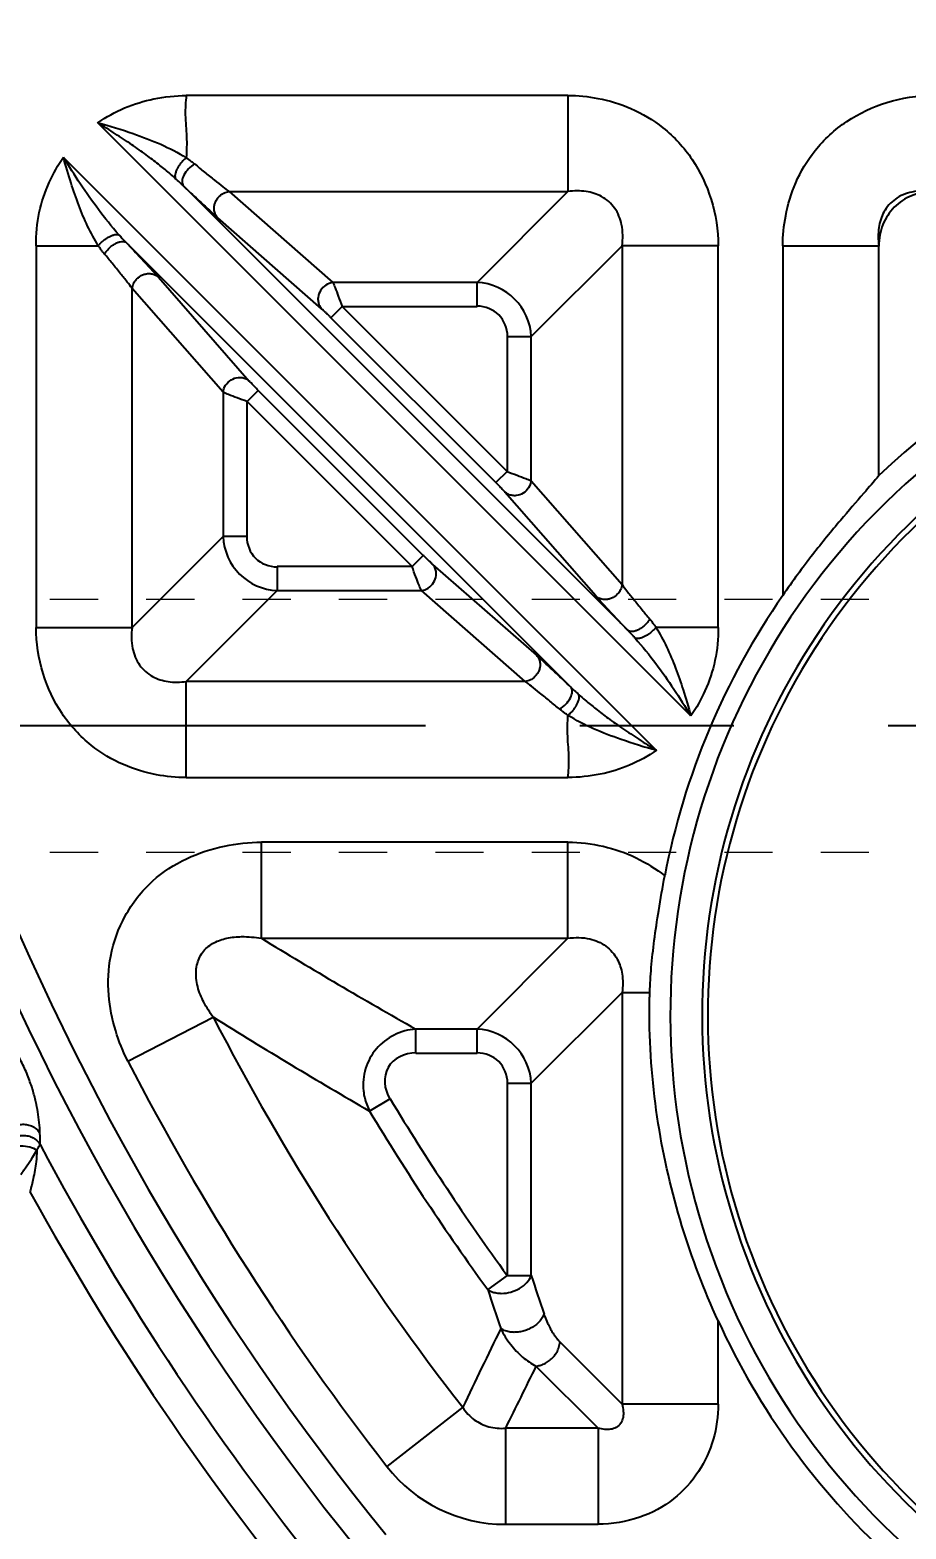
# Model space of a CAD drawing. Header units: millimetres. Extents: x 3267 to 5677, y -4731 to 2600.
# Drawn here: x 4422.66 to 4450.37, y -252.49 to -205.08 of the extents above; entities that cross this region are included whole.
import ezdxf

# ---------------------------------------------------------------- set-up
doc = ezdxf.new("R2010")
doc.units = ezdxf.units.MM
doc.header["$LTSCALE"] = 16.335
doc.header["$PDMODE"] = 3
doc.header["$PDSIZE"] = 0.3125
doc.linetypes.add('CENTER', pattern=[0.6, 0.375, -0.075, 0.075, -0.075])
doc.linetypes.add('HIDDEN', pattern=[0.2, 0.1, -0.1])
doc.layers.get('0').update_dxf_attribs({"linetype": 'CONTINUOUS'})
doc.layers.get('Defpoints').update_dxf_attribs({"linetype": 'CONTINUOUS'})
doc.layers.add('21', color=7, linetype='CONTINUOUS')
doc.layers.add('cool', color=153, linetype='HIDDEN', lineweight=9)
doc.styles.get("Standard").update_dxf_attribs({"font": 'txt', "width": 0.8})
doc.dimstyles.get("Standard").update_dxf_attribs({"dimtxt": 0.15625, "dimasz": 0.1875, "dimexe": 0.125, "dimexo": 0.0625, "dimtad": 0, "dimtih": 1, "dimtoh": 1, "dimdsep": 46, "dimtxsty": 'Standard', "dimcen": 0.09, "dimadec": 0, "dimazin": 0, "dimtp": 0.01, "dimtm": 0.01, "dimtfac": 1, "dimtofl": 0, "dimtmove": 0, "dimatfit": 3, "dimfxl": 0, "dimtolj": 1, "dimarcsym": 0})

# ---------------------------------------------------------------- blocks, each defined once
blk = doc.blocks.new('*D200')
at = {"color": 4, "lineweight": -2}
blk.add_line((4372.735, -262.077), (4327.293, -262.077), dxfattribs=at)
at = {"layer": 'Defpoints', "color": 0}
for p in [(4492.764, -205.077), (4327.293, -262.077), (4372.735, -262.077)]:
    blk.add_point(p, dxfattribs=at)
at = {"color": 6, "insert": (4319.96, -262.077), "char_height": 5, "attachment_point": 5}
blk.add_mtext('\\A1;57.00', dxfattribs=at)
blk = doc.blocks.new('*D213')
at = {"color": 4, "lineweight": -2}
for p, q in [((4347.293, -286.835), (4337.293, -286.865)), ((4432.057, -286.835), (4347.293, -286.835)), ((4337.293, -286.865), (4327.293, -286.865))]:
    blk.add_line(p, q, dxfattribs=at)
at = {"layer": 'Defpoints', "color": 0}
for p in [(4492.764, -205.077), (4432.057, -286.835), (4327.293, -286.865)]:
    blk.add_point(p, dxfattribs=at)
at = {"color": 6, "insert": (4319.96, -286.865), "char_height": 5, "attachment_point": 5}
blk.add_mtext('\\A1;81.76', dxfattribs=at)
blk = doc.blocks.new('*D214')
at = {"color": 4, "lineweight": -2}
blk.add_line((4406.003, -303.077), (4327.293, -303.077), dxfattribs=at)
at = {"layer": 'Defpoints', "color": 0}
for p in [(4492.764, -205.077), (4327.293, -303.077), (4406.003, -303.077)]:
    blk.add_point(p, dxfattribs=at)
at = {"color": 6, "insert": (4319.96, -303.077), "char_height": 5, "attachment_point": 5}
blk.add_mtext('\\A1;98.00', dxfattribs=at)
blk = doc.blocks.new('*D215')
at = {"color": 4, "lineweight": -2}
blk.add_line((4358.379, -323.077), (4327.293, -323.077), dxfattribs=at)
at = {"layer": 'Defpoints', "color": 0}
for p in [(4492.764, -205.077), (4327.293, -323.077), (4358.379, -323.077)]:
    blk.add_point(p, dxfattribs=at)
at = {"color": 6, "insert": (4319.293, -323.077), "char_height": 5, "attachment_point": 5}
blk.add_mtext('\\A1;118.00', dxfattribs=at)
blk = doc.blocks.new('*D216')
at = {"color": 4, "lineweight": -2}
blk.add_line((4381.852, -145.076), (4327.293, -145.076), dxfattribs=at)
at = {"layer": 'Defpoints', "color": 0}
for p in [(4327.293, -145.076), (4381.852, -145.076), (4492.764, -205.077)]:
    blk.add_point(p, dxfattribs=at)
at = {"color": 6, "insert": (4320.293, -145.076), "char_height": 5, "attachment_point": 5}
blk.add_mtext('\\A1;60.00', dxfattribs=at)
blk = doc.blocks.new('*D217')
at = {"color": 4, "lineweight": -2}
blk.add_line((4360.655, -87.077), (4327.293, -87.077), dxfattribs=at)
at = {"layer": 'Defpoints', "color": 0}
for p in [(4327.293, -87.077), (4360.655, -87.077), (4492.764, -205.077)]:
    blk.add_point(p, dxfattribs=at)
at = {"color": 6, "insert": (4319.293, -87.077), "char_height": 5, "attachment_point": 5}
blk.add_mtext('\\A1;118.00', dxfattribs=at)
blk = doc.blocks.new('*D201')
at = {"color": 4, "lineweight": -2}
blk.add_line((4439.757, -294.565), (4439.757, -368.364), dxfattribs=at)
at = {"layer": 'Defpoints', "color": 0}
for p in [(4492.764, -205.077), (4439.757, -294.565), (4439.757, -368.364)]:
    blk.add_point(p, dxfattribs=at)
at = {"color": 6, "insert": (4439.757, -375.364), "char_height": 5, "attachment_point": 5, "rotation": 90}
blk.add_mtext('\\A1;53.01', dxfattribs=at)
blk = doc.blocks.new('*D218')
at = {"color": 4, "lineweight": -2}
blk.add_line((4364.264, -331.877), (4364.264, -368.364), dxfattribs=at)
at = {"layer": 'Defpoints', "color": 0}
for p in [(4492.764, -205.077), (4364.264, -331.877), (4364.264, -368.364)]:
    blk.add_point(p, dxfattribs=at)
at = {"color": 6, "insert": (4364.264, -377.364), "char_height": 5, "attachment_point": 5, "rotation": 90}
blk.add_mtext('\\A1;128.50', dxfattribs=at)
blk = doc.blocks.new('*D202')
at = {"color": 4, "lineweight": -2}
blk.add_line((4364.264, -83.83), (4364.264, -39.373), dxfattribs=at)
at = {"layer": 'Defpoints', "color": 0}
for p in [(4364.264, -39.373), (4364.264, -83.83), (4492.764, -205.077)]:
    blk.add_point(p, dxfattribs=at)
at = {"color": 6, "insert": (4364.264, -30.373), "char_height": 5, "attachment_point": 5, "rotation": 90}
blk.add_mtext('\\A1;128.50', dxfattribs=at)
blk = doc.blocks.new('*D219')
at = {"color": 4, "lineweight": -2}
blk.add_line((4356.318, -227.077), (4324.344, -227.077), dxfattribs=at)
at = {"layer": 'Defpoints', "color": 0}
for p in [(4492.764, -205.077), (4324.344, -227.077), (4356.318, -227.077)]:
    blk.add_point(p, dxfattribs=at)
at = {"color": 6, "insert": (4317.01, -227.077), "char_height": 5, "attachment_point": 5}
blk.add_mtext('\\A1;22.00', dxfattribs=at)
blk = doc.blocks.new('*D220')
at = {"color": 4, "lineweight": -2}
blk.add_line((4335.447, -205.077), (4325.409, -205.077), dxfattribs=at)
at = {"layer": 'Defpoints', "color": 0}
for p in [(4325.409, -205.077), (4335.447, -205.077), (4492.764, -205.077)]:
    blk.add_point(p, dxfattribs=at)
at = {"color": 6, "insert": (4320.409, -205.077), "char_height": 5, "attachment_point": 5}
blk.add_mtext('\\A1;0.00', dxfattribs=at)
blk = doc.blocks.new('*D221')
at = {"color": 4, "lineweight": -2}
blk.add_line((4399.725, -212.047), (4325.409, -212.047), dxfattribs=at)
at = {"layer": 'Defpoints', "color": 0}
for p in [(4492.764, -205.077), (4325.409, -212.047), (4399.725, -212.047)]:
    blk.add_point(p, dxfattribs=at)
at = {"color": 6, "insert": (4319.409, -212.047), "char_height": 5, "attachment_point": 5}
blk.add_mtext('\\A1;6.97', dxfattribs=at)
blk = doc.blocks.new('*D223')
at = {"color": 4, "lineweight": -2}
blk.add_line((4415.438, -240.247), (4325.409, -240.247), dxfattribs=at)
at = {"layer": 'Defpoints', "color": 0}
for p in [(4492.764, -205.077), (4325.409, -240.247), (4415.438, -240.247)]:
    blk.add_point(p, dxfattribs=at)
at = {"color": 6, "insert": (4318.076, -240.247), "char_height": 5, "attachment_point": 5}
blk.add_mtext('\\A1;35.17', dxfattribs=at)
blk = doc.blocks.new('*D224')
at = {"color": 4, "lineweight": -2}
blk.add_line((4417.363, -242.172), (4417.363, -368.405), dxfattribs=at)
at = {"layer": 'Defpoints', "color": 0}
for p in [(4492.764, -205.077), (4417.363, -242.172), (4417.363, -368.405)]:
    blk.add_point(p, dxfattribs=at)
at = {"color": 6, "insert": (4417.363, -376.072), "char_height": 5, "attachment_point": 5, "rotation": 90}
blk.add_mtext('\\A1;75.40', dxfattribs=at)
blk = doc.blocks.new('*D225')
at = {"color": 4, "lineweight": -2}
blk.add_line((4399.725, -214.895), (4399.725, -367.453), dxfattribs=at)
at = {"layer": 'Defpoints', "color": 0}
for p in [(4492.764, -205.077), (4399.725, -214.895), (4399.725, -367.453)]:
    blk.add_point(p, dxfattribs=at)
at = {"color": 6, "insert": (4399.725, -375.119), "char_height": 5, "attachment_point": 5, "rotation": 90}
blk.add_mtext('\\A1;93.04', dxfattribs=at)

msp = doc.modelspace()

# ---------------------------------------------------------------- linework, layer by layer
at = {"color": 6, "linetype": 'Continuous'}
for p, q in [((4439.68, -207.148), (4427.608, -207.148)), ((4439.68, -207.148), (4439.68, -210.189)), ((4443.559, -226.764), (4424.803, -208.008)), ((4423.729, -209.107), (4442.486, -227.864)), ((4441.572, -224.063), (4427.517, -210.008)), ((4428.96, -210.189), (4432.245, -213.062)), ((4428.96, -210.189), (4439.68, -210.189)), ((4436.807, -213.062), (4439.68, -210.189)), ((4431.89, -213.892), (4428.605, -211.019)), ((4422.857, -211.9), (4422.857, -223.972)), ((4422.857, -211.9), (4424.826, -211.9)), ((4425.717, -211.809), (4439.771, -225.863)), ((4441.391, -211.9), (4438.518, -214.773)), ((4441.391, -211.9), (4441.391, -222.621)), ((4444.432, -211.9), (4441.391, -211.9)), ((4444.432, -223.972), (4444.432, -211.9)), ((4446.474, -211.9), (4446.474, -222.961)), ((4446.474, -211.9), (4449.515, -211.9)), ((4449.515, -219.167), (4449.515, -211.9)), ((4425.898, -223.972), (4425.898, -213.251)), ((4428.771, -216.536), (4425.898, -213.251)), ((4426.728, -212.896), (4429.601, -216.181)), ((4436.807, -213.062), (4432.245, -213.062)), ((4436.807, -213.822), (4436.807, -213.062)), ((4432.54, -213.822), (4432.185, -214.178)), ((4432.54, -213.822), (4437.758, -219.04)), ((4432.54, -213.822), (4436.807, -213.822)), ((4432.185, -214.178), (4437.403, -219.395)), ((4437.758, -214.773), (4437.758, -219.04)), ((4437.768, -214.773), (4438.518, -214.773)), ((4438.518, -219.335), (4438.518, -214.773)), ((4428.771, -216.536), (4428.771, -221.099)), ((4429.531, -216.831), (4429.886, -216.476)), ((4435.104, -221.694), (4429.886, -216.476)), ((4429.531, -221.099), (4429.531, -216.831)), ((4434.749, -222.049), (4429.531, -216.831)), ((4437.758, -219.04), (4437.403, -219.395)), ((4438.518, -219.335), (4441.391, -222.621)), ((4440.561, -222.976), (4437.688, -219.691)), ((4425.898, -223.972), (4428.771, -221.099)), ((4429.521, -221.099), (4428.771, -221.099)), ((4434.749, -222.049), (4435.104, -221.694)), ((4430.481, -222.049), (4430.481, -222.809)), ((4434.749, -222.049), (4430.481, -222.049)), ((4435.399, -221.979), (4438.684, -224.852)), ((4430.481, -222.809), (4427.608, -225.682)), ((4430.481, -222.809), (4435.044, -222.809)), ((4438.329, -225.682), (4435.044, -222.809)), ((4422.857, -223.972), (4425.898, -223.972)), ((4444.432, -223.972), (4442.463, -223.972)), ((4427.608, -228.723), (4427.608, -225.682)), ((4438.329, -225.682), (4427.608, -225.682)), ((4427.608, -228.723), (4439.68, -228.723)), ((4429.984, -233.807), (4429.984, -230.766)), ((4439.68, -230.766), (4429.984, -230.766)), ((4439.68, -233.807), (4439.68, -230.766)), ((4429.985, -233.807), (4439.68, -233.807)), ((4436.807, -236.68), (4439.68, -233.807)), ((4441.391, -235.517), (4438.518, -238.39)), ((4441.391, -235.517), (4441.391, -248.54)), ((4441.391, -235.517), (4442.27, -235.517)), ((4425.762, -237.695), (4428.464, -236.301)), ((4434.872, -237.426), (4434.872, -236.68)), ((4436.807, -236.68), (4434.872, -236.68)), ((4436.807, -237.44), (4436.807, -236.68)), ((4434.872, -237.44), (4436.807, -237.44)), ((4437.758, -238.39), (4437.758, -244.467)), ((4437.768, -238.39), (4438.518, -238.39)), ((4438.518, -244.467), (4438.518, -238.39)), ((4434.057, -238.879), (4433.405, -239.27)), ((4437.758, -244.467), (4437.143, -244.915)), ((4444.432, -248.54), (4444.432, -245.904)), ((4439.429, -246.578), (4441.391, -248.54)), ((4440.631, -249.3), (4438.669, -247.338)), ((4436.352, -248.64), (4433.952, -250.509)), ((4444.432, -248.54), (4441.391, -248.54)), ((4437.702, -249.3), (4437.702, -252.341)), ((4440.631, -249.3), (4437.702, -249.3)), ((4440.631, -249.3), (4440.631, -252.341)), ((4437.702, -252.341), (4440.631, -252.341))]:
    msp.add_line(p, q, dxfattribs=at)
for points in [[(4427.525, -210.016), (4428.147, -210.604), (4428.597, -211.014)], [(4426.723, -212.888), (4426.312, -212.438), (4425.724, -211.816)], [(4440.566, -222.983), (4440.976, -223.434), (4441.564, -224.055)], [(4439.764, -225.856), (4439.142, -225.267), (4438.692, -224.857)]]:
    msp.add_lwpolyline(points, dxfattribs=at)
for centre, radius, start, end in [((4498.768, -200.047), 84.503, 182.75328, 221.40986), ((4498.768, -200.047), 83.513, 182.75328, 219.05351), ((4465.603, -236.227), 23.449, 91.4539, 133.3205), ((4436.726, -214.854), 1.793, 2.5932, 87.407), ((4465.603, -236.227), 22.684, 65, 270), ((4465.603, -236.227), 21.679, 65, 270), ((4465.603, -236.227), 21.5, 65, 270), ((4430.562, -221.018), 1.793, 182.5937, 267.407), ((4465.603, -236.227), 23.279, 145.2589, 169.1192), ((4522.148, -82.606), 177.076, 238.63583, 240.47035), ((4498.768, -200.047), 79.102, 207.27922, 217.90225), ((4522.883, -84.77), 178.54, 238.07307, 239.92312), ((4436.726, -238.471), 1.793, 2.5932, 87.4071), ((4498.768, -200.047), 82.142, 207.2792, 217.90539), ((4498.768, -200.047), 75.468, 210.96749, 216.05745), ((4498.768, -200.047), 76.229, 210.96751, 216.05744), ((4417.46, -240.189), 5.525, 358.5527, 2.2759), ((4498.768, -200.047), 85.826, 207.99191, 219.28428), ((4498.768, -200.047), 86.815, 208.76351, 220.11081), ((4590.178, -195.106), 159.49, 198.02867, 198.49211), ((4588.657, -195.109), 159.49, 198.19691, 198.66458), ((4465.603, -236.227), 23.279, 204.5647, 227.3183), ((4762.566, -404.573), 361.567, 154.01361, 154.45184), ((4492.738, -200.047), 100.659, 209.19379, 231.15706), ((4492.738, -200.047), 102.331, 208.93165, 231.31336), ((4492.738, -200.047), 102.106, 208.92854, 231.29263), ((4492.738, -200.047), 101.607, 209.11833, 231.2463), ((4492.738, -200.047), 101.159, 209.25993, 231.20428), ((4437.694, -247.605), 4.736, 217.8686, 270.0456)]:
    msp.add_arc(centre, radius, start, end, dxfattribs=at)
for points, knots in [([(4424.811, -208.013), (4425.076, -207.829), (4425.645, -207.512), (4426.597, -207.219), (4427.265, -207.154), (4427.608, -207.148)], [0, 0, 0, 0, 0.325827, 0.65341, 1, 1, 1, 1]), ([(4427.608, -207.148), (4427.585, -207.352), (4427.56, -207.789), (4427.633, -208.443), (4427.62, -208.896), (4427.608, -209.117)], [0, 0, 0, 0, 0.312038, 0.663086, 1, 1, 1, 1]), ([(4439.68, -207.148), (4439.997, -207.148), (4440.678, -207.218), (4441.717, -207.527), (4442.769, -208.158), (4443.675, -209.143), (4444.278, -210.442), (4444.432, -211.407), (4444.432, -211.9)], [0, 0, 0, 0, 0.1272, 0.273045, 0.432101, 0.614253, 0.801969, 1, 1, 1, 1]), ([(4446.474, -211.9), (4446.474, -211.583), (4446.544, -210.903), (4446.853, -209.864), (4447.484, -208.811), (4448.469, -207.905), (4449.768, -207.302), (4450.733, -207.148), (4451.226, -207.148)], [0, 0, 0, 0, 0.1272, 0.273045, 0.432101, 0.614253, 0.801969, 1, 1, 1, 1]), ([(4427.262, -209.771), (4427.196, -209.712), (4427.021, -209.56), (4426.715, -209.311), (4426.323, -209.013), (4425.867, -208.691), (4425.356, -208.353), (4424.996, -208.127), (4424.811, -208.012)], [0, 0, 0, 0, 0.087621, 0.229972, 0.392317, 0.576884, 0.784337, 1, 1, 1, 1]), ([(4424.811, -208.013), (4425.19, -208.102), (4425.857, -208.325), (4426.801, -208.671), (4427.348, -208.96), (4427.608, -209.117)], [0, 0, 0, 0, 0.387187, 0.698045, 1, 1, 1, 1]), ([(4422.857, -211.9), (4422.855, -211.547), (4422.913, -210.856), (4423.239, -209.912), (4423.547, -209.347), (4423.724, -209.099)], [0, 0, 0, 0, 0.355591, 0.692267, 1, 1, 1, 1]), ([(4424.826, -211.9), (4424.704, -211.699), (4424.475, -211.28), (4424.197, -210.614), (4423.948, -209.884), (4423.793, -209.376), (4423.724, -209.099)], [0, 0, 0, 0, 0.233336, 0.472949, 0.716416, 1, 1, 1, 1]), ([(4425.479, -211.554), (4425.249, -211.297), (4424.83, -210.772), (4424.251, -209.951), (4423.903, -209.39), (4423.729, -209.107)], [0, 0, 0, 0, 0.342933, 0.668908, 1, 1, 1, 1]), ([(4427.608, -209.117), (4427.568, -209.148), (4427.515, -209.198), (4427.454, -209.267), (4427.416, -209.315), (4427.387, -209.356), (4427.367, -209.387), (4427.353, -209.41), (4427.339, -209.433), (4427.322, -209.464), (4427.303, -209.504), (4427.282, -209.553), (4427.261, -209.616), (4427.248, -209.69), (4427.253, -209.748), (4427.262, -209.771)], [0, 0, 0, 0, 0.196807, 0.279962, 0.359939, 0.43544, 0.471226, 0.505598, 0.539514, 0.573882, 0.643363, 0.712677, 0.780244, 0.9035, 1, 1, 1, 1]), ([(4427.872, -209.315), (4427.8, -209.356), (4427.668, -209.463), (4427.53, -209.654), (4427.459, -209.845), (4427.485, -209.972), (4427.517, -210.008)], [0, 0, 0, 0, 0.293762, 0.588935, 0.828753, 1, 1, 1, 1]), ([(4427.608, -209.117), (4427.64, -209.139), (4427.701, -209.182), (4427.789, -209.248), (4427.845, -209.292), (4427.872, -209.315)], [0, 0, 0, 0, 0.347916, 0.681489, 1, 1, 1, 1]), ([(4427.872, -209.315), (4427.976, -209.4), (4428.186, -209.573), (4428.482, -209.815), (4428.741, -210.021), (4428.894, -210.139), (4428.96, -210.189)], [0, 0, 0, 0, 0.288308, 0.585367, 0.821974, 1, 1, 1, 1]), ([(4427.517, -210.008), (4427.481, -209.973), (4427.397, -209.892), (4427.311, -209.814), (4427.262, -209.771)], [0, 0, 0, 0, 0.436621, 1, 1, 1, 1]), ([(4427.517, -210.008), (4427.669, -210.154), (4427.942, -210.412), (4428.304, -210.75), (4428.515, -210.941), (4428.605, -211.019)], [0, 0, 0, 0, 0.425616, 0.758498, 1, 1, 1, 1]), ([(4428.492, -210.664), (4428.493, -210.653), (4428.498, -210.622), (4428.51, -210.573), (4428.53, -210.519), (4428.556, -210.467), (4428.601, -210.396), (4428.677, -210.311), (4428.801, -210.227), (4428.903, -210.196), (4428.96, -210.189)], [0, 0, 0, 0, 0.04782, 0.131309, 0.210553, 0.290447, 0.376024, 0.562131, 0.76253, 1, 1, 1, 1]), ([(4441.391, -211.9), (4441.422, -211.68), (4441.423, -211.26), (4441.197, -210.691), (4440.772, -210.319), (4440.24, -210.155), (4439.871, -210.162), (4439.68, -210.189)], [0, 0, 0, 0, 0.231745, 0.429375, 0.620648, 0.799306, 1, 1, 1, 1]), ([(4451.228, -210.19), (4451.008, -210.158), (4450.586, -210.157), (4450.017, -210.384), (4449.645, -210.808), (4449.481, -211.341), (4449.488, -211.711), (4449.516, -211.902)], [0, 0, 0, 0, 0.232176, 0.429502, 0.620482, 0.798866, 1, 1, 1, 1]), ([(4451.239, -210.189), (4451.005, -210.189), (4450.545, -210.27), (4449.97, -210.652), (4449.594, -211.227), (4449.515, -211.682), (4449.515, -211.913)], [0, 0, 0, 0, 0.259476, 0.502439, 0.744139, 1, 1, 1, 1]), ([(4428.605, -211.019), (4428.568, -210.982), (4428.515, -210.897), (4428.487, -210.771), (4428.488, -210.695), (4428.492, -210.664)], [0, 0, 0, 0, 0.41078, 0.758185, 1, 1, 1, 1]), ([(4424.826, -211.9), (4424.845, -211.875), (4424.893, -211.821), (4424.975, -211.744), (4425.056, -211.684), (4425.119, -211.644), (4425.164, -211.618), (4425.208, -211.596), (4425.267, -211.571), (4425.34, -211.548), (4425.417, -211.54), (4425.463, -211.547), (4425.479, -211.554)], [0, 0, 0, 0, 0.119506, 0.282781, 0.437416, 0.50834, 0.573973, 0.637279, 0.70078, 0.823366, 0.931843, 1, 1, 1, 1]), ([(4425.023, -212.164), (4425.001, -212.137), (4424.956, -212.081), (4424.891, -211.993), (4424.847, -211.931), (4424.826, -211.9)], [0, 0, 0, 0, 0.316981, 0.65041, 1, 1, 1, 1]), ([(4425.023, -212.164), (4425.051, -212.115), (4425.114, -212.03), (4425.22, -211.927), (4425.31, -211.862), (4425.379, -211.823), (4425.427, -211.802), (4425.473, -211.785), (4425.535, -211.769), (4425.611, -211.762), (4425.679, -211.78), (4425.71, -211.802), (4425.717, -211.809)], [0, 0, 0, 0, 0.198285, 0.367555, 0.519436, 0.586045, 0.645883, 0.702663, 0.759408, 0.868419, 0.967421, 1, 1, 1, 1]), ([(4425.479, -211.554), (4425.499, -211.575), (4425.577, -211.662), (4425.656, -211.747), (4425.717, -211.809)], [0, 0, 0, 0, 0.253463, 1, 1, 1, 1]), ([(4426.728, -212.896), (4426.647, -212.803), (4426.454, -212.591), (4426.117, -212.229), (4425.861, -211.959), (4425.717, -211.809)], [0, 0, 0, 0, 0.249053, 0.579325, 1, 1, 1, 1]), ([(4425.898, -213.251), (4425.847, -213.184), (4425.726, -213.028), (4425.514, -212.762), (4425.273, -212.467), (4425.103, -212.26), (4425.023, -212.164)], [0, 0, 0, 0, 0.181422, 0.423288, 0.731869, 1, 1, 1, 1]), ([(4425.898, -213.251), (4425.905, -213.195), (4425.936, -213.093), (4426.02, -212.968), (4426.104, -212.892), (4426.175, -212.847), (4426.228, -212.822), (4426.282, -212.802), (4426.331, -212.79), (4426.362, -212.785), (4426.373, -212.784)], [0, 0, 0, 0, 0.237468, 0.437867, 0.623975, 0.709552, 0.789446, 0.86869, 0.95218, 1, 1, 1, 1]), ([(4426.373, -212.784), (4426.404, -212.78), (4426.479, -212.778), (4426.606, -212.806), (4426.69, -212.86), (4426.728, -212.896)], [0, 0, 0, 0, 0.241815, 0.589219, 1, 1, 1, 1]), ([(4432.245, -213.062), (4432.167, -213.072), (4432.013, -213.13), (4431.843, -213.304), (4431.786, -213.459), (4431.777, -213.537)], [0, 0, 0, 0, 0.329593, 0.667345, 1, 1, 1, 1]), ([(4432.245, -213.062), (4432.273, -213.117), (4432.327, -213.263), (4432.426, -213.516), (4432.497, -213.714), (4432.54, -213.822)], [0, 0, 0, 0, 0.226075, 0.571412, 1, 1, 1, 1]), ([(4431.777, -213.537), (4431.772, -213.581), (4431.773, -213.669), (4431.812, -213.793), (4431.861, -213.863), (4431.89, -213.892)], [0, 0, 0, 0, 0.343778, 0.675995, 1, 1, 1, 1]), ([(4431.89, -213.892), (4431.901, -213.902), (4431.928, -213.927), (4431.975, -213.971), (4432.034, -214.029), (4432.106, -214.099), (4432.157, -214.15), (4432.185, -214.178)], [0, 0, 0, 0, 0.109904, 0.267515, 0.471188, 0.717507, 1, 1, 1, 1]), ([(4428.771, -216.536), (4428.78, -216.459), (4428.839, -216.303), (4429.014, -216.133), (4429.169, -216.077), (4429.245, -216.068)], [0, 0, 0, 0, 0.329742, 0.675075, 1, 1, 1, 1]), ([(4429.245, -216.068), (4429.288, -216.063), (4429.376, -216.064), (4429.5, -216.102), (4429.571, -216.152), (4429.601, -216.181)], [0, 0, 0, 0, 0.337179, 0.674328, 1, 1, 1, 1]), ([(4429.886, -216.476), (4429.845, -216.435), (4429.771, -216.36), (4429.676, -216.262), (4429.622, -216.205), (4429.601, -216.181)], [0, 0, 0, 0, 0.428927, 0.767307, 1, 1, 1, 1]), ([(4429.531, -216.831), (4429.427, -216.79), (4429.229, -216.719), (4428.976, -216.621), (4428.826, -216.564), (4428.771, -216.536)], [0, 0, 0, 0, 0.41282, 0.772744, 1, 1, 1, 1]), ([(4437.758, -219.04), (4437.862, -219.082), (4438.06, -219.152), (4438.313, -219.251), (4438.463, -219.307), (4438.518, -219.335)], [0, 0, 0, 0, 0.41282, 0.772744, 1, 1, 1, 1]), ([(4437.403, -219.395), (4437.444, -219.437), (4437.518, -219.511), (4437.613, -219.61), (4437.667, -219.667), (4437.688, -219.691)], [0, 0, 0, 0, 0.428927, 0.767307, 1, 1, 1, 1]), ([(4438.518, -219.335), (4438.509, -219.413), (4438.45, -219.569), (4438.275, -219.739), (4438.12, -219.795), (4438.044, -219.804)], [0, 0, 0, 0, 0.329824, 0.675242, 1, 1, 1, 1]), ([(4449.515, -219.167), (4449.362, -219.359), (4448.954, -219.825), (4448.244, -220.646), (4447.373, -221.712), (4446.78, -222.521), (4446.474, -222.961)], [0, 0, 0, 0, 0.151481, 0.381872, 0.669481, 1, 1, 1, 1]), ([(4438.044, -219.804), (4438.001, -219.809), (4437.913, -219.808), (4437.789, -219.769), (4437.718, -219.72), (4437.688, -219.691)], [0, 0, 0, 0, 0.337224, 0.674216, 1, 1, 1, 1]), ([(4435.399, -221.979), (4435.388, -221.969), (4435.361, -221.944), (4435.314, -221.9), (4435.254, -221.842), (4435.183, -221.772), (4435.131, -221.721), (4435.104, -221.694)], [0, 0, 0, 0, 0.109904, 0.267515, 0.471188, 0.717507, 1, 1, 1, 1]), ([(4435.044, -222.809), (4435.015, -222.755), (4434.961, -222.609), (4434.862, -222.356), (4434.791, -222.158), (4434.749, -222.049)], [0, 0, 0, 0, 0.226075, 0.571412, 1, 1, 1, 1]), ([(4435.044, -222.809), (4435.121, -222.8), (4435.275, -222.741), (4435.445, -222.567), (4435.502, -222.412), (4435.512, -222.334)], [0, 0, 0, 0, 0.329593, 0.667345, 1, 1, 1, 1]), ([(4435.512, -222.334), (4435.517, -222.291), (4435.515, -222.203), (4435.477, -222.079), (4435.428, -222.009), (4435.399, -221.979)], [0, 0, 0, 0, 0.343778, 0.675995, 1, 1, 1, 1]), ([(4441.391, -222.621), (4441.384, -222.677), (4441.353, -222.779), (4441.269, -222.903), (4441.185, -222.979), (4441.114, -223.024), (4441.061, -223.05), (4441.007, -223.07), (4440.958, -223.082), (4440.927, -223.087), (4440.916, -223.088)], [0, 0, 0, 0, 0.237468, 0.437867, 0.623975, 0.709552, 0.789446, 0.86869, 0.95218, 1, 1, 1, 1]), ([(4441.391, -222.621), (4441.442, -222.688), (4441.563, -222.843), (4441.775, -223.109), (4442.015, -223.405), (4442.186, -223.612), (4442.266, -223.708)], [0, 0, 0, 0, 0.181422, 0.423288, 0.731869, 1, 1, 1, 1]), ([(4440.561, -222.976), (4440.642, -223.068), (4440.834, -223.281), (4441.172, -223.643), (4441.428, -223.912), (4441.572, -224.063)], [0, 0, 0, 0, 0.249053, 0.579325, 1, 1, 1, 1]), ([(4440.916, -223.088), (4440.885, -223.092), (4440.809, -223.093), (4440.683, -223.066), (4440.598, -223.012), (4440.561, -222.976)], [0, 0, 0, 0, 0.241815, 0.589219, 1, 1, 1, 1]), ([(4442.266, -223.708), (4442.238, -223.757), (4442.175, -223.842), (4442.069, -223.945), (4441.978, -224.01), (4441.909, -224.048), (4441.862, -224.07), (4441.815, -224.087), (4441.754, -224.103), (4441.678, -224.11), (4441.609, -224.091), (4441.579, -224.069), (4441.572, -224.063)], [0, 0, 0, 0, 0.198285, 0.367555, 0.519436, 0.586045, 0.645883, 0.702663, 0.759408, 0.868419, 0.967421, 1, 1, 1, 1]), ([(4442.266, -223.708), (4442.288, -223.735), (4442.332, -223.791), (4442.398, -223.879), (4442.441, -223.94), (4442.463, -223.972)], [0, 0, 0, 0, 0.316981, 0.65041, 1, 1, 1, 1]), ([(4427.608, -228.723), (4427.292, -228.723), (4426.611, -228.654), (4425.572, -228.345), (4424.52, -227.714), (4423.614, -226.729), (4423.01, -225.429), (4422.857, -224.465), (4422.857, -223.972)], [0, 0, 0, 0, 0.1272, 0.273045, 0.432101, 0.614253, 0.801969, 1, 1, 1, 1]), ([(4425.898, -223.972), (4425.866, -224.192), (4425.866, -224.612), (4426.092, -225.181), (4426.516, -225.553), (4427.049, -225.717), (4427.418, -225.71), (4427.608, -225.682)], [0, 0, 0, 0, 0.231739, 0.42937, 0.620645, 0.799304, 1, 1, 1, 1]), ([(4441.809, -224.318), (4441.79, -224.296), (4441.712, -224.21), (4441.633, -224.125), (4441.572, -224.063)], [0, 0, 0, 0, 0.253463, 1, 1, 1, 1]), ([(4442.463, -223.972), (4442.444, -223.996), (4442.396, -224.051), (4442.313, -224.128), (4442.233, -224.188), (4442.17, -224.228), (4442.125, -224.253), (4442.08, -224.275), (4442.021, -224.301), (4441.949, -224.323), (4441.871, -224.332), (4441.826, -224.324), (4441.809, -224.318)], [0, 0, 0, 0, 0.119506, 0.282781, 0.437416, 0.50834, 0.573973, 0.637279, 0.70078, 0.823366, 0.931843, 1, 1, 1, 1]), ([(4442.463, -223.972), (4442.585, -224.173), (4442.813, -224.591), (4443.091, -225.258), (4443.341, -225.988), (4443.496, -226.496), (4443.565, -226.773)], [0, 0, 0, 0, 0.233336, 0.472949, 0.716416, 1, 1, 1, 1]), ([(4444.432, -223.972), (4444.433, -224.324), (4444.375, -225.016), (4444.049, -225.959), (4443.742, -226.524), (4443.565, -226.773)], [0, 0, 0, 0, 0.355591, 0.692267, 1, 1, 1, 1]), ([(4441.809, -224.318), (4442.039, -224.574), (4442.459, -225.1), (4443.038, -225.921), (4443.386, -226.481), (4443.559, -226.764)], [0, 0, 0, 0, 0.342933, 0.668908, 1, 1, 1, 1]), ([(4438.797, -225.207), (4438.795, -225.218), (4438.791, -225.249), (4438.778, -225.298), (4438.758, -225.353), (4438.733, -225.405), (4438.688, -225.476), (4438.612, -225.56), (4438.487, -225.644), (4438.385, -225.676), (4438.329, -225.682)], [0, 0, 0, 0, 0.04782, 0.131309, 0.210553, 0.290447, 0.376024, 0.562131, 0.76253, 1, 1, 1, 1]), ([(4438.684, -224.852), (4438.721, -224.89), (4438.774, -224.974), (4438.802, -225.101), (4438.8, -225.176), (4438.797, -225.207)], [0, 0, 0, 0, 0.41078, 0.758185, 1, 1, 1, 1]), ([(4439.771, -225.863), (4439.619, -225.718), (4439.347, -225.459), (4438.985, -225.122), (4438.774, -224.931), (4438.684, -224.852)], [0, 0, 0, 0, 0.425616, 0.758498, 1, 1, 1, 1]), ([(4439.416, -226.557), (4439.313, -226.472), (4439.103, -226.298), (4438.806, -226.057), (4438.547, -225.851), (4438.395, -225.732), (4438.329, -225.682)], [0, 0, 0, 0, 0.288308, 0.585367, 0.821974, 1, 1, 1, 1]), ([(4439.416, -226.557), (4439.489, -226.516), (4439.62, -226.409), (4439.759, -226.217), (4439.83, -226.027), (4439.804, -225.9), (4439.772, -225.864)], [0, 0, 0, 0, 0.293762, 0.588935, 0.828753, 1, 1, 1, 1]), ([(4439.681, -226.755), (4439.72, -226.723), (4439.773, -226.674), (4439.835, -226.604), (4439.873, -226.556), (4439.901, -226.516), (4439.922, -226.485), (4439.936, -226.462), (4439.949, -226.439), (4439.966, -226.408), (4439.986, -226.368), (4440.006, -226.319), (4440.027, -226.255), (4440.041, -226.182), (4440.035, -226.124), (4440.027, -226.101)], [0, 0, 0, 0, 0.196807, 0.279962, 0.359939, 0.43544, 0.471226, 0.505598, 0.539514, 0.573882, 0.643363, 0.712677, 0.780244, 0.9035, 1, 1, 1, 1]), ([(4439.772, -225.864), (4439.808, -225.899), (4439.892, -225.979), (4439.978, -226.057), (4440.027, -226.101)], [0, 0, 0, 0, 0.436621, 1, 1, 1, 1]), ([(4440.027, -226.101), (4440.092, -226.16), (4440.267, -226.311), (4440.574, -226.561), (4440.966, -226.859), (4441.422, -227.181), (4441.932, -227.519), (4442.293, -227.745), (4442.478, -227.859)], [0, 0, 0, 0, 0.087621, 0.229972, 0.392317, 0.576884, 0.784337, 1, 1, 1, 1]), ([(4439.681, -226.755), (4439.649, -226.733), (4439.588, -226.69), (4439.499, -226.624), (4439.443, -226.579), (4439.416, -226.557)], [0, 0, 0, 0, 0.347916, 0.681489, 1, 1, 1, 1]), ([(4439.68, -228.723), (4439.704, -228.52), (4439.728, -228.083), (4439.656, -227.428), (4439.669, -226.975), (4439.681, -226.755)], [0, 0, 0, 0, 0.312038, 0.663086, 1, 1, 1, 1]), ([(4442.478, -227.859), (4442.099, -227.769), (4441.432, -227.547), (4440.487, -227.2), (4439.94, -226.912), (4439.681, -226.755)], [0, 0, 0, 0, 0.387187, 0.698045, 1, 1, 1, 1]), ([(4442.478, -227.859), (4442.213, -228.043), (4441.643, -228.359), (4440.692, -228.652), (4440.023, -228.718), (4439.68, -228.723)], [0, 0, 0, 0, 0.325827, 0.65341, 1, 1, 1, 1]), ([(4425.762, -237.695), (4425.603, -237.387), (4425.336, -236.705), (4425.105, -235.579), (4425.161, -234.319), (4425.623, -233.048), (4426.465, -231.964), (4427.591, -231.241), (4428.779, -230.857), (4429.593, -230.766), (4429.984, -230.766)], [0, 0, 0, 0, 0.104806, 0.220925, 0.345917, 0.482098, 0.624442, 0.753819, 0.881303, 1, 1, 1, 1]), ([(4439.68, -230.766), (4440.054, -230.771), (4440.798, -230.855), (4441.844, -231.219), (4442.465, -231.609), (4442.743, -231.833)], [0, 0, 0, 0, 0.340186, 0.674812, 1, 1, 1, 1]), ([(4442.27, -235.517), (4442.278, -235.255), (4442.312, -234.707), (4442.409, -233.842), (4442.552, -232.875), (4442.674, -232.195), (4442.743, -231.833)], [0, 0, 0, 0, 0.211402, 0.442893, 0.702275, 1, 1, 1, 1]), ([(4428.055, -235.59), (4427.989, -235.424), (4427.9, -235.095), (4427.926, -234.605), (4428.125, -234.192), (4428.477, -233.925), (4428.901, -233.786), (4429.411, -233.734), (4429.778, -233.771), (4429.984, -233.807)], [0, 0, 0, 0, 0.157661, 0.297351, 0.424597, 0.549734, 0.676552, 0.81532, 1, 1, 1, 1]), ([(4439.68, -233.807), (4439.908, -233.774), (4440.336, -233.773), (4440.904, -234.016), (4441.263, -234.435), (4441.427, -234.961), (4441.419, -235.326), (4441.391, -235.517)], [0, 0, 0, 0, 0.240375, 0.435486, 0.625889, 0.797725, 1, 1, 1, 1]), ([(4428.464, -236.301), (4428.406, -236.225), (4428.299, -236.072), (4428.162, -235.835), (4428.087, -235.672), (4428.055, -235.59)], [0, 0, 0, 0, 0.347465, 0.680358, 1, 1, 1, 1]), ([(4442.259, -236.227), (4442.259, -236.147), (4442.259, -235.989), (4442.263, -235.752), (4442.267, -235.595), (4442.27, -235.517)], [0, 0, 0, 0, 0.336249, 0.669563, 1, 1, 1, 1]), ([(4422.98, -239.97), (4422.976, -239.857), (4422.961, -239.632), (4422.915, -239.303), (4422.85, -238.959), (4422.751, -238.587), (4422.61, -238.174), (4422.419, -237.746), (4422.196, -237.336), (4421.955, -236.966), (4421.706, -236.652), (4421.466, -236.388), (4421.232, -236.156), (4420.986, -235.942), (4420.809, -235.805), (4420.714, -235.735)], [0, 0, 0, 0, 0.068518, 0.135826, 0.200411, 0.27942, 0.368481, 0.463406, 0.562073, 0.649888, 0.729658, 0.803274, 0.865157, 0.928572, 1, 1, 1, 1]), ([(4444.432, -245.904), (4443.985, -244.928), (4443.203, -242.888), (4442.453, -239.635), (4442.259, -237.378), (4442.259, -236.227)], [0, 0, 0, 0, 0.322479, 0.654254, 1, 1, 1, 1]), ([(4434.872, -236.68), (4434.634, -236.695), (4434.16, -236.82), (4433.583, -237.271), (4433.233, -237.911), (4433.188, -238.397), (4433.213, -238.631)], [0, 0, 0, 0, 0.251936, 0.501, 0.751713, 1, 1, 1, 1]), ([(4433.213, -238.631), (4433.221, -238.705), (4433.246, -238.852), (4433.311, -239.067), (4433.372, -239.204), (4433.406, -239.27)], [0, 0, 0, 0, 0.333076, 0.665161, 1, 1, 1, 1]), ([(4421.852, -240.247), (4421.852, -240.19), (4421.873, -240.071), (4421.962, -239.912), (4422.096, -239.791), (4422.226, -239.728), (4422.328, -239.701), (4422.401, -239.69), (4422.475, -239.688), (4422.581, -239.697), (4422.72, -239.735), (4422.871, -239.829), (4422.95, -239.921), (4422.98, -239.97)], [0, 0, 0, 0, 0.11059, 0.232506, 0.351077, 0.460911, 0.511419, 0.558569, 0.605761, 0.656401, 0.766804, 0.88627, 1, 1, 1, 1]), ([(4421.85, -240.68), (4421.857, -240.622), (4421.931, -240.499), (4422.133, -240.396), (4422.387, -240.357), (4422.652, -240.389), (4422.816, -240.458), (4422.884, -240.505)], [0, 0, 0, 0, 0.147027, 0.332497, 0.558921, 0.789829, 1, 1, 1, 1]), ([(4421.857, -240.565), (4421.86, -240.523), (4421.88, -240.425), (4421.951, -240.285), (4422.05, -240.183), (4422.14, -240.123), (4422.209, -240.089), (4422.267, -240.068), (4422.313, -240.057), (4422.346, -240.05), (4422.38, -240.045), (4422.427, -240.04), (4422.49, -240.04), (4422.567, -240.048), (4422.674, -240.074), (4422.806, -240.135), (4422.916, -240.232), (4422.968, -240.304), (4422.983, -240.329)], [0, 0, 0, 0, 0.08363, 0.198219, 0.309705, 0.363103, 0.414264, 0.462873, 0.486161, 0.508742, 0.531352, 0.554734, 0.603737, 0.655586, 0.709963, 0.824087, 0.941452, 1, 1, 1, 1]), ([(4422.885, -240.505), (4422.901, -240.477), (4422.926, -240.43), (4422.957, -240.37), (4422.975, -240.34), (4422.983, -240.329)], [0, 0, 0, 0, 0.486473, 0.799404, 1, 1, 1, 1]), ([(4422.371, -241.282), (4422.437, -241.189), (4422.565, -241.002), (4422.743, -240.748), (4422.843, -240.579), (4422.885, -240.505)], [0, 0, 0, 0, 0.368384, 0.727538, 1, 1, 1, 1]), ([(4422.885, -240.505), (4422.882, -240.63), (4422.854, -240.933), (4422.78, -241.373), (4422.702, -241.685), (4422.665, -241.821)], [0, 0, 0, 0, 0.279614, 0.682645, 1, 1, 1, 1]), ([(4437.572, -245.036), (4437.672, -245.036), (4437.874, -245.006), (4438.153, -244.891), (4438.384, -244.714), (4438.49, -244.552), (4438.518, -244.467)], [0, 0, 0, 0, 0.257877, 0.518473, 0.769404, 1, 1, 1, 1]), ([(4437.758, -244.467), (4437.865, -244.467), (4438.062, -244.467), (4438.315, -244.467), (4438.461, -244.467), (4438.518, -244.467)], [0, 0, 0, 0, 0.424145, 0.777138, 1, 1, 1, 1]), ([(4437.143, -244.915), (4437.18, -244.942), (4437.267, -244.987), (4437.413, -245.027), (4437.518, -245.036), (4437.572, -245.036)], [0, 0, 0, 0, 0.305869, 0.639997, 1, 1, 1, 1]), ([(4438.922, -245.692), (4438.92, -245.7), (4438.901, -245.753), (4438.85, -245.85), (4438.749, -245.968), (4438.623, -246.071), (4438.505, -246.139), (4438.408, -246.183), (4438.335, -246.21), (4438.26, -246.232), (4438.156, -246.256), (4438.062, -246.267), (4437.993, -246.269), (4437.979, -246.269)], [0, 0, 0, 0, 0.020882, 0.143773, 0.277695, 0.417738, 0.557488, 0.625353, 0.690991, 0.756628, 0.82449, 0.964232, 1, 1, 1, 1]), ([(4438.922, -245.692), (4438.931, -245.717), (4438.964, -245.813), (4439.025, -245.963), (4439.107, -246.13), (4439.185, -246.264), (4439.257, -246.373), (4439.323, -246.461), (4439.38, -246.527), (4439.415, -246.564), (4439.429, -246.578)], [0, 0, 0, 0, 0.077376, 0.293895, 0.472112, 0.620624, 0.745626, 0.851915, 0.943379, 1, 1, 1, 1]), ([(4437.555, -246.15), (4437.641, -246.328), (4437.845, -246.653), (4438.223, -247.058), (4438.517, -247.26), (4438.669, -247.338)], [0, 0, 0, 0, 0.359941, 0.690453, 1, 1, 1, 1]), ([(4437.979, -246.269), (4437.939, -246.268), (4437.845, -246.263), (4437.699, -246.23), (4437.601, -246.182), (4437.555, -246.15)], [0, 0, 0, 0, 0.27332, 0.62403, 1, 1, 1, 1]), ([(4438.669, -247.338), (4438.709, -247.334), (4438.775, -247.321), (4438.862, -247.294), (4438.933, -247.264), (4439.001, -247.228), (4439.092, -247.17), (4439.199, -247.077), (4439.307, -246.94), (4439.387, -246.781), (4439.419, -246.656), (4439.428, -246.588), (4439.429, -246.578)], [0, 0, 0, 0, 0.105157, 0.172479, 0.237778, 0.303502, 0.37215, 0.516798, 0.668375, 0.822209, 0.973313, 1, 1, 1, 1]), ([(4436.352, -248.64), (4436.45, -248.79), (4436.692, -249.055), (4437.175, -249.288), (4437.528, -249.315), (4437.702, -249.3)], [0, 0, 0, 0, 0.340989, 0.667162, 1, 1, 1, 1]), ([(4444.432, -248.54), (4444.431, -248.915), (4444.33, -249.667), (4443.85, -250.718), (4443.053, -251.602), (4441.934, -252.203), (4441.076, -252.327), (4440.631, -252.341)], [0, 0, 0, 0, 0.188707, 0.375269, 0.572227, 0.776146, 1, 1, 1, 1]), ([(4441.391, -248.54), (4441.411, -248.613), (4441.438, -248.752), (4441.432, -248.962), (4441.363, -249.151), (4441.215, -249.288), (4441.031, -249.344), (4440.833, -249.345), (4440.701, -249.319), (4440.631, -249.3)], [0, 0, 0, 0, 0.162327, 0.300976, 0.444094, 0.579864, 0.715301, 0.84391, 1, 1, 1, 1])]:
    msp.add_open_spline(points, degree=3, knots=knots, dxfattribs=at)
for points in [[(4437.768, -214.773), (4437.768, -214.517), (4437.569, -214.011), (4437.063, -213.813), (4436.807, -213.813)], [(4429.521, -221.099), (4429.521, -221.355), (4429.719, -221.861), (4430.226, -222.059), (4430.481, -222.059)], [(4434.872, -237.426), (4434.514, -237.426), (4433.796, -237.781), (4433.861, -238.579), (4434.045, -238.887)], [(4437.768, -238.39), (4437.768, -238.135), (4437.569, -237.628), (4437.063, -237.43), (4436.807, -237.43)], [(4438.669, -247.338), (4438.507, -247.664), (4438.186, -248.319), (4437.862, -248.972), (4437.702, -249.3)]]:
    msp.add_open_spline(points, degree=3, dxfattribs=at)
at = {"layer": '21', "color": 1, "linetype": 'CENTER', "ltscale": 3.980655}
msp.add_line((4332.764, -227.077), (4652.764, -227.077), dxfattribs=at)
at = {"layer": 'cool', "ltscale": 0.932966}
for p, q in [((4347.094, -223.077), (4638.434, -223.077)), ((4347.094, -231.077), (4638.434, -231.077))]:
    msp.add_line(p, q, dxfattribs=at)

# ---------------------------------------------------------------- dimensions: what is measured, and where the dimension line sits
for feature_location, offset, dtype, origin, picture, middle in [((4364.264, -83.83), (0, 44.457), 1, (4492.764, -205.077), '*D202', (4364.264, -30.373)), ((4360.655, -87.077), (-33.362, 0), 0, (4492.764, -205.077), '*D217', (4319.293, -87.077)), ((4381.852, -145.076), (-54.559, 0), 0, (4492.764, -205.077), '*D216', (4320.293, -145.076)), ((4335.446890127, -205.077175397), (-10.037803603, 0), 0, (4492.764246662, -205.077175397), '*D220', (4320.409086523, -205.077175397)), ((4356.318, -227.077), (-31.974, 0), 0, (4492.764, -205.077), '*D219', (4317.01, -227.077)), ((4358.379, -323.077), (-31.086, 0), 0, (4492.764, -205.077), '*D215', (4319.293, -323.077)), ((4415.438, -240.247), (-90.029, 0), 0, (4492.764, -205.077), '*D223', (4318.076, -240.247)), ((4372.735, -262.077), (-45.442, 0), 0, (4492.764, -205.077), '*D200', (4319.96, -262.077)), ((4432.057, -286.835), (-104.764, -0.03), 0, (4492.764, -205.077), '*D213', (4319.96, -286.865)), ((4406.003, -303.077), (-78.709, 0), 0, (4492.764, -205.077), '*D214', (4319.96, -303.077)), ((4399.725, -212.047), (-74.316, 0), 0, (4492.764, -205.077), '*D221', (4319.409, -212.047)), ((4364.264, -331.877), (0, -36.487), 1, (4492.764, -205.077), '*D218', (4364.264, -377.364)), ((4399.725, -214.895), (0, -152.558), 1, (4492.764, -205.077), '*D225', (4399.725, -375.119)), ((4417.363, -242.172), (0, -126.234), 1, (4492.764, -205.077), '*D224', (4417.363, -376.072)), ((4439.757, -294.565), (0, -73.799), 1, (4492.764, -205.077), '*D201', (4439.757, -375.364))]:
    dim = msp.add_ordinate_dim(feature_location=feature_location, offset=offset, dtype=dtype, origin=origin, dimstyle='Standard', override={"dimtxt": 5, "dimasz": 5, "dimexe": 0, "dimexo": 0, "dimgap": 0, "dimtih": 0, "dimtoh": 0, "dimzin": 0, "dimcen": 0, "dimclrd": 4, "dimclre": 4, "dimclrt": 6, "dimadec": 2, "dimtp": 0, "dimtm": 0, "dimtzin": 0})
    dim.commit()
    dim.dimension.update_dxf_attribs({"geometry": picture, "text_midpoint": middle})

doc.saveas('drawing.dxf')
